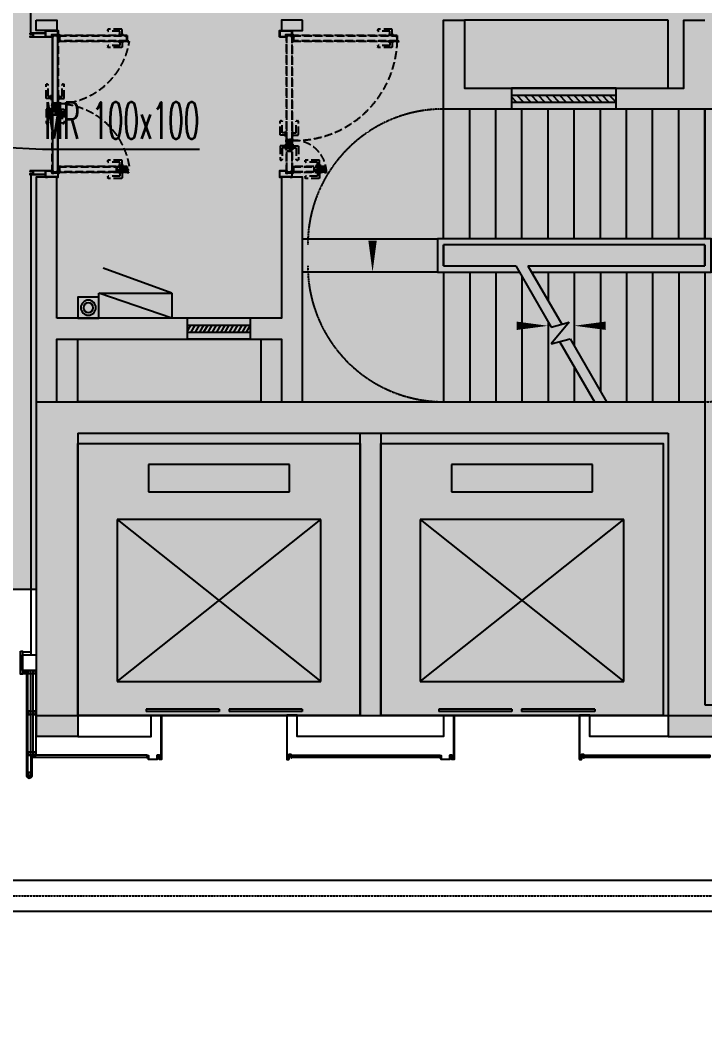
# Model space of a CAD drawing. Extents: x -284868 to 304789, y -137694 to 137894.
# Drawn here: x -67509 to -60957, y -98586 to -88938 of the extents above; entities that cross this region are included whole.
import ezdxf

# ---------------------------------------------------------------- set-up
doc = ezdxf.new("R2010")
doc.units = 0
doc.linetypes.add('DASH', pattern=[0.35, 0.25, -0.1])
doc.layers.get('0').update_dxf_attribs({"linetype": 'CONTINUOUS'})
for name, color, linetype in [('0-墙', 4, 'CONTINUOUS'), ('0-建筑柱体', 251, 'CONTINUOUS'), ('0-消防栓(给排水)', 9, 'CONTINUOUS'), ('0-电梯', 3, 'CONTINUOUS'), ('0-窗', 11, 'CONTINUOUS'), ('0-非设计区域', 251, 'CONTINUOUS'), ('1P-DOOR-门扇', 2, 'CONTINUOUS'), ('1P-DP-门套', 2, 'CONTINUOUS'), ('CABLETRAY', 4, 'CONTINUOUS'), ('CABLETRAY_DOTE', 5, 'DASH'), ('P-完成面', 42, 'CONTINUOUS'), ('P-平面楼梯', 3, 'CONTINUOUS'), ('P-门扇', 6, 'CONTINUOUS'), ('TEXT_照明_回路标注', 41, 'CONTINUOUS'), ('WIRE-照明', 130, 'CONTINUOUS')]:
    doc.layers.add(name, color=color, linetype=linetype)
doc.styles.add('HZ_e', font='simplex.shx', dxfattribs={"width": 0.8, "bigfont": 'hztxt.shx'})
pattern_1 = [(45, (-0.1692, 11.7), (-1.12253, 1.12253), []), (135, (-0.1692, 11.7), (-1.12253, -1.12253), [])]
pattern_2 = [(225, (0.1692, 38.3), (1.12253, -1.12253), []), (315, (0.1692, 38.3), (1.12253, 1.12253), [])]

# ---------------------------------------------------------------- blocks, each defined once
blk = doc.blocks.new('213r5467')
for p, q in [((-90909.2, -260063), (-90909.2, -260325.5)), ((-89559.2, -260063), (-90909.2, -260063)), ((-89559.2, -260325.5), (-89559.2, -260063)), ((-90909.2, -260325.5), (-89559.2, -260325.5)), ((-91209.2, -260588), (-91209.2, -262138)), ((-89259.2, -260588), (-91209.2, -260588)), ((-91209.2, -260588), (-89259.2, -262138)), ((-91209.2, -262138), (-89259.2, -260588)), ((-89259.2, -262138), (-89259.2, -260588)), ((-91209.2, -262138), (-89259.2, -262138))]:
    blk.add_line(p, q)
blk.add_lwpolyline([(-88884.2, -262463), (-91584.2, -262463), (-91584.2, -259863), (-88884.2, -259863), (-88884.2, -262463)])
blk = doc.blocks.new('sgASGHHHH')
for points in [[(-108645.8, -911224), (-109045.8, -910924), (-109045.8, -914124), (-108645.8, -914124)], [(-109045.8, -910924), (-108645.8, -911224), (-102995.8, -911224), (-102645.8, -910924)], [(-102645.8, -910924), (-102995.8, -911224), (-102995.8, -914124), (-102645.8, -913824)], [(-102645.8, -913824), (-102995.8, -914124), (-94145.8, -914124), (-94645.8, -913824)]]:
    blk.add_hatch(color=256).paths.add_polyline_path(points)
at = {"color": 4}
for p, q in [((-109045.8, -910924), (-109045.8, -914124)), ((-109045.8, -910924), (-102645.8, -910924)), ((-102645.8, -910924), (-102645.8, -913824)), ((-108645.8, -911224), (-108645.8, -914124)), ((-108645.8, -911224), (-102995.8, -911224)), ((-102995.8, -911224), (-102995.8, -914124)), ((-102645.8, -913824), (-94645.8, -913824)), ((-108645.8, -914124), (-109045.8, -914124)), ((-102995.8, -914124), (-94145.8, -914124))]:
    blk.add_line(p, q, dxfattribs=at)
blk = doc.blocks.new('A$C5B4E3DF6')
for p, q in [((0, 240), (-658.7, 476.9)), ((-700, 0), (-700, 240)), ((0, 0), (-700, 240)), ((-700, 240), (0, 240)), ((0, 240), (0, 0)), ((0, 0), (-700, 0))]:
    blk.add_line(p, q)
for points in [[(-700, 240), (-541.4, 498.1), (-398.1, 240)], [(-398.1, 240), (-239.5, 498.1), (-96.1, 240)], [(-700, 0), (-700, 240), (0, 0)]]:
    blk.add_solid(points)
blk = doc.blocks.new('A$C2E9C7AB1')
blk.add_lwpolyline([(-200, 0), (0, 0), (0, -200), (-200, -200)], close=True)
for radius in [72.3, 45.5]:
    blk.add_circle((-100, -100), radius)
blk = doc.blocks.new('A$C3F6147FC')
blk.add_blockref('A$C5B4E3DF6', (1300, 7700))
at = {"xscale": -1, "rotation": 270}
blk.add_blockref('A$C2E9C7AB1', (600, 7900), dxfattribs=at)
blk = doc.blocks.new('$WINLIB2D$00000039')
at = {"color": 0}
for points in [[(-0.5, 0.5), (-0.5, -0.5)], [(0.5, 0.5), (-0.5, 0.5)], [(0.5, -0.5), (0.5, 0.5)], [(-0.5, 0.1667), (0.5, 0.1667)], [(-0.3839, -0.1667), (-0.448, 0.1667)], [(-0.3159, -0.1667), (-0.38, 0.1667)], [(-0.2479, -0.1667), (-0.312, 0.1667)], [(-0.1799, -0.1667), (-0.244, 0.1667)], [(-0.1119, -0.1667), (-0.176, 0.1667)], [(-0.0439, -0.1667), (-0.108, 0.1667)], [(0.0241, -0.1667), (-0.04, 0.1667)], [(0.0921, -0.1667), (0.028, 0.1667)], [(0.16, -0.1667), (0.0959, 0.1667)], [(0.228, -0.1667), (0.1639, 0.1667)], [(0.296, -0.1667), (0.2319, 0.1667)], [(0.364, -0.1667), (0.2999, 0.1667)], [(0.432, -0.1667), (0.3679, 0.1667)], [(0.5, -0.1667), (0.4359, 0.1667)], [(-0.4519, -0.1667), (-0.5, 0.0836)], [(-0.5, -0.1667), (0.5, -0.1667)], [(0.5, -0.5), (-0.5, -0.5)]]:
    blk.add_lwpolyline(points, dxfattribs=at)
blk = doc.blocks.new('$DORLIB2D$00000127')
at = {"color": 0}
for points in [[(-0.5333, 0.7949), (-0.5333, 0.6904)], [(-0.0333, 0.7949), (-0.5333, 0.7949)], [(-0.0333, 0.7949), (-0.0333, 0.6904)], [(0.5333, 0.7949), (0.0333, 0.7949)], [(0.0333, 0.7949), (0.0333, 0.6904)], [(0.5333, 0.7949), (0.5333, 0.6904)], [(-0.0333, 0.6904), (-0.5333, 0.6904)], [(0.5333, 0.6904), (0.0333, 0.6904)], [(0.5, 0.5), (-0.5, 0.5)]]:
    blk.add_lwpolyline(points, dxfattribs=at)
blk = doc.blocks.new('A$C00a7c3ed')
for p, q in [((-3800, -1240), (-3800, 0)), ((-3550, -1240), (-3550, 0)), ((-3300, -1240), (-3300, 0)), ((-3050, -1240), (-3050, 0)), ((-2800, -1240), (-2800, 0)), ((-2550, -1240), (-2550, 0)), ((-2300, -1240), (-2300, 0)), ((-2050, -1240), (-2050, 0)), ((-1800, -1240), (-1800, 0)), ((-1550, -1240), (-1550, 0)), ((-1300, -1240), (-1300, 0)), ((-1300, 0), (-1300, -1240)), ((-3860, -1240), (-3860, -1560)), ((-1240, -1240), (-3860, -1240)), ((-1240, -1560), (-1240, -1240)), ((-1300, -1300), (-3800, -1300)), ((-3800, -1300), (-3800, -1500)), ((-1300, -1300), (-3800, -1300)), ((-3800, -1500), (-3800, -1300)), ((-1300, -1500), (-1300, -1300)), ((-1300, -1300), (-1300, -1500)), ((-3800, -1500), (-3108, -1500)), ((-3800, -1500), (-3108, -1500)), ((-3108, -1500), (-2769.9, -2085.6)), ((-2992.5, -1500), (-1300, -1500)), ((-2992.5, -1500), (-2669.9, -2058.8)), ((-2992.5, -1500), (-1300, -1500)), ((-3860, -1560), (-3073.4, -1560)), ((-3800, -1560), (-3800, -2800)), ((-3550, -1560), (-3550, -2800)), ((-3300, -1560), (-3300, -2800)), ((-3050, -1600.5), (-3050, -2800)), ((-2957.9, -1560), (-1240, -1560)), ((-2800, -1560), (-2800, -1833.5)), ((-2550, -1560), (-2550, -2266.5)), ((-2300, -1560), (-2300, -2699.5)), ((-2050, -1560), (-2050, -2800)), ((-1800, -1560), (-1800, -2800)), ((-1550, -1560), (-1550, -2800)), ((-1300, -1560), (-1300, -2800)), ((-1300, -1560), (-1300, -2800)), ((-2800, -2033.5), (-2800, -2800)), ((-2597.6, -2039.4), (-2770.5, -2245.5)), ((-2769.9, -2085.6), (-2597.6, -2039.4)), ((-2770.5, -2245.5), (-2590.1, -2197.1)), ((-2590.1, -2197.1), (-2242, -2800)), ((-2690.1, -2223.9), (-2357.5, -2800)), ((-2550, -2466.5), (-2550, -2800))]:
    blk.add_line(p, q)
at = {"linetype": 'DASH'}
for points in [[(-3800, 0, 0.414206), (-5100, -1300)], [(-1300, 0, -0.414214), (0, -1300)], [(-3800, -2800, -0.41422), (-5100, -1500)], [(-1300, -2800, 0.414214), (0, -1500)]]:
    blk.add_lwpolyline(points, format="xyb", dxfattribs=at)
for points in [[(-3925, -650, 0, 0, 0), (-604.2, -650, 0, 0, 0), (-604.2, -2072.6, 0, 0, 0), (-2550, -2072.6, 0, 80, 0), (-2250, -2072.6, 0, 0, 0)], [(-4480, -1147.5, 0, 0, 0), (-4480, -1560, 0, 80, 0), (-4480, -1260, 0, 0, 0)], [(-3925, -2073.2, 0, 0, 0), (-2800, -2073.2, 0, 80, 0), (-3100, -2073.2, 0, 0, 0)]]:
    blk.add_lwpolyline(points, format="xyseb")
for points in [[(-5150, -1240), (-3860, -1240), (-3860, -1560), (-5150, -1560)], [(-1240, -1240), (0, -1240), (0, -1560), (-1240, -1560)]]:
    blk.add_lwpolyline(points, close=True)
blk = doc.blocks.new('A$C611527F21')
h = blk.add_hatch(color=7)
h.dxf.hatch_style = 1
h.set_gradient(color1=(255, 255, 255), color2=(255, 255, 0), tint=1, name='CYLINDER')
h.paths.add_polyline_path([(1340, -405), (1340, -380), (1320, -380), (1320, -406), (1325, -410), (1335, -410)])
for points in [[(60, -375), (60, -405), (55, -405), (55, -400), (56.5, -400), (56.5, -403.5), (58.5, -403.5), (58.5, -373.5), (81.5, -373.5), (81.5, -418.5), (98.5, -418.5), (98.5, 0), (0, 0), (0, 1.5), (100, 1.5), (100, -420), (80, -420), (80, -375), (60, -375)], [(1438.5, -400), (1438.5, -403.5), (1436.5, -403.5), (1436.5, -383.5), (1423.5, -383.5), (1423.5, -418.5), (1341.5, -418.5), (1341.5, -378.5), (1318.5, -378.5), (1318.5, -418.5), (1301.5, -418.5), (1301.5, 0), (1400, 0), (1400, 1.5), (1300, 1.5), (1300, -420), (1320, -420), (1320, -380), (1340, -380), (1340, -420), (1425, -420), (1425, -385), (1435, -385), (1435, -405), (1440, -405), (1440, -400), (1438.5, -400)]]:
    blk.add_lwpolyline(points)
blk.add_lwpolyline([(1340, -405), (1340, -380), (1320, -380), (1320, -406), (1325, -410), (1335, -410)], close=True)
blk = doc.blocks.new('A$C612A7C51')
for p, q in [((0.2, 34.9), (2.5, 34.9)), ((0.2, 34.9), (0.2, -1.2)), ((2.5, 34.9), (2.5, -1.2)), ((0.2, -1.2), (0.6, -3.1))]:
    blk.add_line(p, q)
for centre, radius, start, end in [((1.4, -6.7), 5.62, 101.53696, 78.46304), ((1.4, -6.7), 3.75, 100.86771, 85.47503), ((3.5, -0.1), 3.43, 199.35235, 238.0625)]:
    blk.add_arc(centre, radius, start, end)
blk = doc.blocks.new('A$C46293241')
at = {"layer": '1P-DP-门套'}
h = blk.add_hatch(dxfattribs=at)
h.set_pattern_fill('ANSI37', color=8, scale=0.3, style=0)
h.set_pattern_definition([(45, (-55.7338, 55.9993), (-0.67352, 0.67352), []), (135, (-55.7338, 55.9993), (-0.67352, -0.67352), [])])
h.paths.add_polyline_path([(-44.4, 58), (-44.4, 56), (-55.7, 56), (-55.7, 58)])
h = blk.add_hatch(dxfattribs=at)
h.set_pattern_fill('ANSI37', color=8, scale=0.3, style=0)
h.set_pattern_definition([(45, (-40.75, 41.9725), (-0.67352, 0.67352), []), (135, (-40.75, 41.9725), (-0.67352, -0.67352), [])])
h.paths.add_polyline_path([(-38.7, 42), (-40.7, 42), (-40.7, 56.7), (-38.7, 56.7)])
at = {"layer": '1P-DP-门套', "color": 8}
for points in [[(-44.4, 58), (-44.4, 56), (-55.7, 56), (-55.7, 58)], [(-38.7, 42), (-40.7, 42), (-40.7, 56.7), (-38.7, 56.7)]]:
    blk.add_lwpolyline(points, close=True, dxfattribs=at)
at = {"layer": 'P-完成面'}
blk.add_lwpolyline([(-39.3, 40.1, 0.238815), (-38.7, 41.1), (-38.7, 58), (-60, 58), (-60, 120), (0, 120), (0, 100), (-1.2, 100), (-1.2, 118.8), (-58.8, 118.8), (-58.8, 59.2), (-37.5, 59.2), (-37.5, 40.5, -0.238815), (-38.1, 39.5), (-38.2, 39.4, 0.238815), (-38.7, 38.4), (-38.7, 1.2), (-1.2, 1.2), (-1.2, 20), (0, 20), (0, 0), (-39.9, 0), (-39.9, 39, -0.238815), (-39.4, 40), (-39.3, 40.1)], format="xyb", dxfattribs=at)
blk.add_lwpolyline([(-3.2, 113.6), (-1.2, 113.6), (-1.2, 5.6), (-3.2, 5.6)], close=True, dxfattribs=at)
blk = doc.blocks.new('A$C31043D8C')
at = {"layer": 'P-门扇', "color": 251, "linetype": 'DASH', "ltscale": 300}
for p, q in [((-25, 0), (-25, -6)), ((-25, 0), (25, 0)), ((25, 0), (25, -6)), ((-23, -8), (23, -8)), ((-10, -8), (-10, -55)), ((-5, -60), (122, -60)), ((10, -8), (10, -40)), ((10, -40), (122, -40)), ((127, -45), (127, -55))]:
    blk.add_line(p, q, dxfattribs=at)
for centre, radius, start, end in [((-23, -6), 2, 180, 270), ((-5, -55), 5, 180, 270), ((23, -6), 2, 270, 0), ((122, -45), 5, 0, 90), ((122, -55), 5, 270, 0)]:
    blk.add_arc(centre, radius, start, end, dxfattribs=at)
blk = doc.blocks.new('*U269')
at = {"layer": 'P-门扇', "linetype": 'DASH', "ltscale": 300}
h = blk.add_hatch(dxfattribs=at)
h.set_pattern_fill('ANSI37', color=251, scale=0.5, style=0)
h.set_pattern_definition(pattern_1)
h.paths.add_polyline_path([(2.3, 11.7), (2.3, 41.7), (-0.2, 41.7), (-0.2, 11.7)])
h = blk.add_hatch(dxfattribs=at)
h.set_pattern_fill('ANSI37', color=251, scale=0.2, style=0)
h.set_pattern_definition([(45, (657.35, 55.1438), (-0.449013, 0.449013), []), (135, (657.35, 55.1438), (-0.449013, -0.449013), [])])
h.paths.add_polyline_path([(657.4, 56), (669.3, 56), (669.3, 55.1), (657.4, 55.1)])
at = {"layer": 'P-门扇', "color": 251, "linetype": 'DASH', "ltscale": 300}
for points in [[(2.3, 11.7), (2.3, 41.7), (-0.2, 41.7), (-0.2, 11.7)], [(0.8, 54.2), (654.7, 54.2), (654.7, 51.2), (0.8, 51.2)], [(0.8, 3.8), (654.7, 3.8), (654.7, 0.8), (0.8, 0.8)], [(657.4, 56), (669.3, 56), (669.3, 55.1), (657.4, 55.1)]]:
    blk.add_lwpolyline(points, close=True, dxfattribs=at)
for points in [[(654.7, 57.6), (654.7, 0.8), (0.8, 0.8), (0.8, 10.8), (3.3, 10.8), (3.3, 24.1), (2.4, 24.1), (2.4, 11.6), (0, 11.6), (0, 0), (655.5, 0), (655.5, 56.8), (671.2, 56.8, 0.995191), (671.2, 57.6), (653.4, 57.6, 0.414214), (653.2, 57.4), (653.2, 55.2, -0.414214), (652.2, 54.2), (0.8, 54.2), (0.8, 42.5), (3.3, 42.5), (3.3, 24.2), (2.4, 24.2), (2.4, 41.8), (0, 41.8), (0, 55), (652.2, 55, 0.414214), (652.4, 55.2), (652.4, 57.4, -0.414214), (653.4, 58.4), (671.1, 58.4, -1), (671.2, 56), (657.4, 56), (657.4, 56.8)], [(6.5, 5), (19.8, 5), (19.8, 3.8), (19.8, 5), (6.5, 5, -0.414214), (6, 5.5), (6, 49.5, -0.414214), (6.5, 50), (19.8, 50), (19.8, 51.2), (6.5, 51.2, 0.414214), (4.8, 49.5), (4.8, 5.8, 0.414214), (6.8, 3.8), (19.8, 3.8)], [(651.4, 5), (638.2, 5), (638.2, 3.8), (638.2, 5), (651.4, 5, 0.414214), (652, 5.5), (652, 49.5, 0.414214), (651.4, 50), (638.2, 50), (638.2, 51.2), (651.4, 51.2, -0.414214), (653.2, 49.5), (653.2, 5.8, -0.414214), (651.1, 3.8), (638.2, 3.8)]]:
    blk.add_lwpolyline(points, format="xyb", dxfattribs=at)
at = {"layer": '1P-DOOR-门扇', "color": 8, "linetype": 'ByBlock', "rotation": 180}
blk.add_blockref('A$C31043D8C', (595.4, 55), dxfattribs=at)
at = {"layer": '1P-DOOR-门扇', "color": 8, "linetype": 'ByBlock', "xscale": -1}
blk.add_blockref('A$C31043D8C', (595.4, 0), dxfattribs=at)
blk = doc.blocks.new('*U270')
at = {"layer": 'P-门扇', "linetype": 'DASH', "ltscale": 300}
h = blk.add_hatch(dxfattribs=at)
h.set_pattern_fill('ANSI37', color=251, scale=0.5, style=0)
h.set_pattern_definition(pattern_1)
h.paths.add_polyline_path([(2.3, 11.7), (2.3, 41.7), (-0.2, 41.7), (-0.2, 11.7)])
h = blk.add_hatch(dxfattribs=at)
h.set_pattern_fill('ANSI37', color=251, scale=0.2, style=0)
h.set_pattern_definition([(45, (657.4896, 55.1438), (-0.449013, 0.449013), []), (135, (657.4896, 55.1438), (-0.449013, -0.449013), [])])
h.paths.add_polyline_path([(657.5, 56), (669.5, 56), (669.5, 55.1), (657.5, 55.1)])
at = {"layer": 'P-门扇', "color": 251, "linetype": 'DASH', "ltscale": 300}
for points in [[(2.3, 11.7), (2.3, 41.7), (-0.2, 41.7), (-0.2, 11.7)], [(0.8, 54.2), (654.8, 54.2), (654.8, 51.2), (0.8, 51.2)], [(0.8, 3.8), (654.8, 3.8), (654.8, 0.8), (0.8, 0.8)], [(657.5, 56), (669.5, 56), (669.5, 55.1), (657.5, 55.1)]]:
    blk.add_lwpolyline(points, close=True, dxfattribs=at)
for points in [[(654.8, 57.6), (654.8, 0.8), (0.8, 0.8), (0.8, 10.8), (3.3, 10.8), (3.3, 24.1), (2.4, 24.1), (2.4, 11.6), (0, 11.6), (0, 0), (655.6, 0), (655.6, 56.8), (671.3, 56.8, 0.995191), (671.3, 57.6), (653.5, 57.6, 0.414214), (653.3, 57.4), (653.3, 55.2, -0.414214), (652.3, 54.2), (0.8, 54.2), (0.8, 42.5), (3.3, 42.5), (3.3, 24.2), (2.4, 24.2), (2.4, 41.8), (0, 41.8), (0, 55), (652.3, 55, 0.414214), (652.5, 55.2), (652.5, 57.4, -0.414214), (653.5, 58.4), (671.3, 58.4, -1), (671.3, 56), (657.5, 56), (657.5, 56.8)], [(6.5, 5), (19.8, 5), (19.8, 3.8), (19.8, 5), (6.5, 5, -0.414214), (6, 5.5), (6, 49.5, -0.414214), (6.5, 50), (19.8, 50), (19.8, 51.2), (6.5, 51.2, 0.414214), (4.8, 49.5), (4.8, 5.8, 0.414214), (6.8, 3.8), (19.8, 3.8)], [(651.6, 5), (638.3, 5), (638.3, 3.8), (638.3, 5), (651.6, 5, 0.414214), (652.1, 5.5), (652.1, 49.5, 0.414214), (651.6, 50), (638.3, 50), (638.3, 51.2), (651.6, 51.2, -0.414214), (653.3, 49.5), (653.3, 5.8, -0.414214), (651.3, 3.8), (638.3, 3.8)]]:
    blk.add_lwpolyline(points, format="xyb", dxfattribs=at)
at = {"layer": '1P-DOOR-门扇', "color": 8, "linetype": 'ByBlock', "rotation": 180}
blk.add_blockref('A$C31043D8C', (595.6, 55), dxfattribs=at)
at = {"layer": '1P-DOOR-门扇', "color": 8, "linetype": 'ByBlock', "xscale": -1}
blk.add_blockref('A$C31043D8C', (595.6, 0), dxfattribs=at)
blk = doc.blocks.new('A$C0AC0499D')
at = {"layer": 'P-门扇', "color": 251, "linetype": 'DASH', "ltscale": 300}
for p, q in [((0, 6), (-12, 6)), ((-12, 4), (-12, 6)), ((-12, 4), (0, -6)), ((0, -10), (0, 10)), ((0, 10), (3, 10)), ((3, -10), (3, 10)), ((3, 8), (88, 8)), ((88, 8), (88, -8)), ((98.8, 0), (-13.9, 0)), ((-4, 0), (0, 0)), ((3, -10), (0, -10)), ((2, 0), (1.2, 0)), ((3, -8), (88, -8))]:
    blk.add_line(p, q, dxfattribs=at)
blk = doc.blocks.new('A$C6733057F')
at = {"layer": 'P-门扇', "color": 251, "linetype": 'DASH', "ltscale": 300}
blk.add_line((102.6, -21.2), (102.6, 21.2), dxfattribs=at)
for points in [[(3.5, 13.9), (102.6, 13.9), (102.6, -14.1), (3.5, -14.1)], [(3.5, 12.4), (101.1, 12.4), (101.1, -12.6), (3.5, -12.6)]]:
    blk.add_lwpolyline(points, dxfattribs=at)
at = {"layer": '1P-DOOR-门扇', "color": 8}
blk.add_blockref('A$C31043D8C', (60, -25), dxfattribs=at)
at = {"layer": 'P-门扇', "color": 251, "linetype": 'DASH', "ltscale": 300, "extrusion": (0, 0, -1), "zscale": -1, "rotation": 180}
blk.add_blockref('A$C0AC0499D', (0, 0), dxfattribs=at)
blk = doc.blocks.new('*U267')
at = {"layer": 'P-门扇', "linetype": 'DASH', "ltscale": 300}
h = blk.add_hatch(dxfattribs=at)
h.set_pattern_fill('ANSI37', color=251, scale=0.5, angle=180, style=0)
h.set_pattern_definition(pattern_2)
h.paths.add_polyline_path([(-2.3, 38.3), (-2.3, 8.3), (0.2, 8.3), (0.2, 38.3)])
h = blk.add_hatch(dxfattribs=at)
h.set_pattern_fill('ANSI37', color=251, scale=0.2, angle=180, style=0)
h.set_pattern_definition([(225, (-657.4896, -5.1438), (0.449013, -0.449013), []), (315, (-657.4896, -5.1438), (0.449013, 0.449013), [])])
h.paths.add_polyline_path([(-657.5, -6), (-669.5, -6), (-669.5, -5.1), (-657.5, -5.1)])
at = {"layer": 'P-门扇', "color": 251, "linetype": 'DASH', "ltscale": 300}
for points in [[(-654.8, -7.6), (-654.8, 49.2), (-0.8, 49.2), (-0.8, 39.2), (-3.3, 39.2), (-3.3, 25.9), (-2.4, 25.9), (-2.4, 38.4), (0, 38.4), (0, 50), (-655.6, 50), (-655.6, -6.8), (-671.3, -6.8, 0.995191), (-671.3, -7.6), (-653.5, -7.6, 0.414214), (-653.3, -7.4), (-653.3, -5.2, -0.414214), (-652.3, -4.2), (-0.8, -4.2), (-0.8, 7.5), (-3.3, 7.5), (-3.3, 25.8), (-2.4, 25.8), (-2.4, 8.2), (0, 8.2), (0, -5), (-652.3, -5, 0.414214), (-652.5, -5.2), (-652.5, -7.4, -0.414214), (-653.5, -8.4), (-671.3, -8.4, -1), (-671.3, -6), (-657.5, -6), (-657.5, -6.8)], [(-651.6, 45), (-638.3, 45), (-638.3, 46.2), (-638.3, 45), (-651.6, 45, 0.414214), (-652.1, 44.5), (-652.1, 0.5, 0.414214), (-651.6, 0), (-638.3, 0), (-638.3, -1.2), (-651.6, -1.2, -0.414214), (-653.3, 0.5), (-653.3, 44.2, -0.414214), (-651.3, 46.2), (-638.3, 46.2)], [(-6.5, 45), (-19.8, 45), (-19.8, 46.2), (-19.8, 45), (-6.5, 45, -0.414214), (-6, 44.5), (-6, 0.5, -0.414214), (-6.5, 0), (-19.8, 0), (-19.8, -1.2), (-6.5, -1.2, 0.414214), (-4.8, 0.5), (-4.8, 44.2, 0.414214), (-6.8, 46.2), (-19.8, 46.2)]]:
    blk.add_lwpolyline(points, format="xyb", dxfattribs=at)
for points in [[(-0.8, 46.2), (-654.8, 46.2), (-654.8, 49.2), (-0.8, 49.2)], [(-2.3, 38.3), (-2.3, 8.3), (0.2, 8.3), (0.2, 38.3)], [(-657.5, -6), (-669.5, -6), (-669.5, -5.1), (-657.5, -5.1)], [(-0.8, -4.2), (-654.8, -4.2), (-654.8, -1.2), (-0.8, -1.2)]]:
    blk.add_lwpolyline(points, close=True, dxfattribs=at)
at = {"layer": 'P-门扇', "color": 251, "linetype": 'DASH', "ltscale": 300, "extrusion": (0, 0, -1), "zscale": -1, "rotation": 180}
blk.add_blockref('A$C31043D8C', (595.6, 50), dxfattribs=at)
at = {"layer": 'P-门扇', "color": 251, "linetype": 'DASH', "ltscale": 300}
blk.add_blockref('A$C6733057F', (-655.6, 20), dxfattribs=at)
blk = doc.blocks.new('*U268')
at = {"layer": 'P-门扇', "linetype": 'DASH', "ltscale": 300}
h = blk.add_hatch(dxfattribs=at)
h.set_pattern_fill('ANSI37', color=251, scale=0.5, angle=180, style=0)
h.set_pattern_definition(pattern_2)
h.paths.add_polyline_path([(-2.3, 38.3), (-2.3, 8.3), (0.2, 8.3), (0.2, 38.3)])
h = blk.add_hatch(dxfattribs=at)
h.set_pattern_fill('ANSI37', color=251, scale=0.2, angle=180, style=0)
h.set_pattern_definition([(225, (-657.35, -5.1438), (0.449013, -0.449013), []), (315, (-657.35, -5.1438), (0.449013, 0.449013), [])])
h.paths.add_polyline_path([(-657.4, -6), (-669.3, -6), (-669.3, -5.1), (-657.4, -5.1)])
at = {"layer": 'P-门扇', "color": 251, "linetype": 'DASH', "ltscale": 300}
for points in [[(-654.7, -7.6), (-654.7, 49.2), (-0.8, 49.2), (-0.8, 39.2), (-3.3, 39.2), (-3.3, 25.9), (-2.4, 25.9), (-2.4, 38.4), (0, 38.4), (0, 50), (-655.5, 50), (-655.5, -6.8), (-671.2, -6.8, 0.995191), (-671.2, -7.6), (-653.4, -7.6, 0.414214), (-653.2, -7.4), (-653.2, -5.2, -0.414214), (-652.2, -4.2), (-0.8, -4.2), (-0.8, 7.5), (-3.3, 7.5), (-3.3, 25.8), (-2.4, 25.8), (-2.4, 8.2), (0, 8.2), (0, -5), (-652.2, -5, 0.414214), (-652.4, -5.2), (-652.4, -7.4, -0.414214), (-653.4, -8.4), (-671.1, -8.4, -1), (-671.2, -6), (-657.4, -6), (-657.4, -6.8)], [(-651.5, 45), (-638.2, 45), (-638.2, 46.2), (-638.2, 45), (-651.5, 45, 0.414214), (-652, 44.5), (-652, 0.5, 0.414214), (-651.5, 0), (-638.2, 0), (-638.2, -1.2), (-651.5, -1.2, -0.414214), (-653.2, 0.5), (-653.2, 44.2, -0.414214), (-651.2, 46.2), (-638.2, 46.2)], [(-6.5, 45), (-19.8, 45), (-19.8, 46.2), (-19.8, 45), (-6.5, 45, -0.414214), (-6, 44.5), (-6, 0.5, -0.414214), (-6.5, 0), (-19.8, 0), (-19.8, -1.2), (-6.5, -1.2, 0.414214), (-4.8, 0.5), (-4.8, 44.2, 0.414214), (-6.8, 46.2), (-19.8, 46.2)]]:
    blk.add_lwpolyline(points, format="xyb", dxfattribs=at)
for points in [[(-0.8, 46.2), (-654.7, 46.2), (-654.7, 49.2), (-0.8, 49.2)], [(-2.3, 38.3), (-2.3, 8.3), (0.2, 8.3), (0.2, 38.3)], [(-657.4, -6), (-669.3, -6), (-669.3, -5.1), (-657.4, -5.1)], [(-0.8, -4.2), (-654.7, -4.2), (-654.7, -1.2), (-0.8, -1.2)]]:
    blk.add_lwpolyline(points, close=True, dxfattribs=at)
at = {"layer": 'P-门扇', "color": 251, "linetype": 'DASH', "ltscale": 300, "extrusion": (0, 0, -1), "zscale": -1, "rotation": 180}
blk.add_blockref('A$C31043D8C', (595.5, 50), dxfattribs=at)
at = {"layer": 'P-门扇', "color": 251, "linetype": 'DASH', "ltscale": 300}
blk.add_blockref('A$C6733057F', (-655.5, 20), dxfattribs=at)
blk = doc.blocks.new('*U277')
at = {"layer": 'P-门扇', "linetype": 'DASH', "ltscale": 300}
h = blk.add_hatch(dxfattribs=at)
h.set_pattern_fill('ANSI37', color=251, scale=0.5, style=0)
h.set_pattern_definition(pattern_1)
h.paths.add_polyline_path([(2.3, 11.7), (2.3, 41.7), (-0.2, 41.7), (-0.2, 11.7)])
h = blk.add_hatch(dxfattribs=at)
h.set_pattern_fill('ANSI37', color=251, scale=0.2, style=0)
h.set_pattern_definition([(45, (1001.9, 55.1438), (-0.449013, 0.449013), []), (135, (1001.9, 55.1438), (-0.449013, -0.449013), [])])
h.paths.add_polyline_path([(1001.9, 56), (1013.9, 56), (1013.9, 55.1), (1001.9, 55.1)])
at = {"layer": 'P-门扇', "color": 251, "linetype": 'DASH', "ltscale": 300}
for points in [[(2.3, 11.7), (2.3, 41.7), (-0.2, 41.7), (-0.2, 11.7)], [(0.8, 54.2), (999.2, 54.2), (999.2, 51.2), (0.8, 51.2)], [(0.8, 3.8), (999.2, 3.8), (999.2, 0.8), (0.8, 0.8)], [(1001.9, 56), (1013.9, 56), (1013.9, 55.1), (1001.9, 55.1)]]:
    blk.add_lwpolyline(points, close=True, dxfattribs=at)
for points in [[(999.2, 57.6), (999.2, 0.8), (0.8, 0.8), (0.8, 10.8), (3.3, 10.8), (3.3, 24.1), (2.4, 24.1), (2.4, 11.6), (0, 11.6), (0, 0), (1000, 0), (1000, 56.8), (1015.7, 56.8, 0.995191), (1015.7, 57.6), (997.9, 57.6, 0.414214), (997.7, 57.4), (997.7, 55.2, -0.414214), (996.7, 54.2), (0.8, 54.2), (0.8, 42.5), (3.3, 42.5), (3.3, 24.2), (2.4, 24.2), (2.4, 41.8), (0, 41.8), (0, 55), (996.7, 55, 0.414214), (996.9, 55.2), (996.9, 57.4, -0.414214), (997.9, 58.4), (1015.7, 58.4, -1), (1015.7, 56), (1001.9, 56), (1001.9, 56.8)], [(6.5, 5), (19.8, 5), (19.8, 3.8), (19.8, 5), (6.5, 5, -0.414214), (6, 5.5), (6, 49.5, -0.414214), (6.5, 50), (19.8, 50), (19.8, 51.2), (6.5, 51.2, 0.414214), (4.8, 49.5), (4.8, 5.8, 0.414214), (6.8, 3.8), (19.8, 3.8)], [(996, 5), (982.7, 5), (982.7, 3.8), (982.7, 5), (996, 5, 0.414214), (996.5, 5.5), (996.5, 49.5, 0.414214), (996, 50), (982.7, 50), (982.7, 51.2), (996, 51.2, -0.414214), (997.7, 49.5), (997.7, 5.8, -0.414214), (995.7, 3.8), (982.7, 3.8)]]:
    blk.add_lwpolyline(points, format="xyb", dxfattribs=at)
at = {"layer": '1P-DOOR-门扇', "color": 8, "linetype": 'ByBlock', "rotation": 180}
blk.add_blockref('A$C31043D8C', (940, 55), dxfattribs=at)
at = {"layer": '1P-DOOR-门扇', "color": 8, "linetype": 'ByBlock', "xscale": -1}
blk.add_blockref('A$C31043D8C', (940, 0), dxfattribs=at)
blk = doc.blocks.new('*U278')
at = {"layer": 'P-门扇', "linetype": 'DASH', "ltscale": 300}
h = blk.add_hatch(dxfattribs=at)
h.set_pattern_fill('ANSI37', color=251, scale=0.5, style=0)
h.set_pattern_definition(pattern_1)
h.paths.add_polyline_path([(2.3, 11.7), (2.3, 41.7), (-0.2, 41.7), (-0.2, 11.7)])
h = blk.add_hatch(dxfattribs=at)
h.set_pattern_fill('ANSI37', color=251, scale=0.2, style=0)
h.set_pattern_definition([(45, (1007.4888, 55.1438), (-0.449013, 0.449013), []), (135, (1007.4888, 55.1438), (-0.449013, -0.449013), [])])
h.paths.add_polyline_path([(1007.5, 56), (1019.5, 56), (1019.5, 55.1), (1007.5, 55.1)])
at = {"layer": 'P-门扇', "color": 251, "linetype": 'DASH', "ltscale": 300}
for points in [[(2.3, 11.7), (2.3, 41.7), (-0.2, 41.7), (-0.2, 11.7)], [(0.8, 54.2), (1004.8, 54.2), (1004.8, 51.2), (0.8, 51.2)], [(0.8, 3.8), (1004.8, 3.8), (1004.8, 0.8), (0.8, 0.8)], [(1007.5, 56), (1019.5, 56), (1019.5, 55.1), (1007.5, 55.1)]]:
    blk.add_lwpolyline(points, close=True, dxfattribs=at)
for points in [[(1004.8, 57.6), (1004.8, 0.8), (0.8, 0.8), (0.8, 10.8), (3.3, 10.8), (3.3, 24.1), (2.4, 24.1), (2.4, 11.6), (0, 11.6), (0, 0), (1005.6, 0), (1005.6, 56.8), (1021.3, 56.8, 0.995191), (1021.3, 57.6), (1003.5, 57.6, 0.414214), (1003.3, 57.4), (1003.3, 55.2, -0.414214), (1002.3, 54.2), (0.8, 54.2), (0.8, 42.5), (3.3, 42.5), (3.3, 24.2), (2.4, 24.2), (2.4, 41.8), (0, 41.8), (0, 55), (1002.3, 55, 0.414214), (1002.5, 55.2), (1002.5, 57.4, -0.414214), (1003.5, 58.4), (1021.3, 58.4, -1), (1021.3, 56), (1007.5, 56), (1007.5, 56.8)], [(6.5, 5), (19.8, 5), (19.8, 3.8), (19.8, 5), (6.5, 5, -0.414214), (6, 5.5), (6, 49.5, -0.414214), (6.5, 50), (19.8, 50), (19.8, 51.2), (6.5, 51.2, 0.414214), (4.8, 49.5), (4.8, 5.8, 0.414214), (6.8, 3.8), (19.8, 3.8)], [(1001.6, 5), (988.3, 5), (988.3, 3.8), (988.3, 5), (1001.6, 5, 0.414214), (1002.1, 5.5), (1002.1, 49.5, 0.414214), (1001.6, 50), (988.3, 50), (988.3, 51.2), (1001.6, 51.2, -0.414214), (1003.3, 49.5), (1003.3, 5.8, -0.414214), (1001.3, 3.8), (988.3, 3.8)]]:
    blk.add_lwpolyline(points, format="xyb", dxfattribs=at)
at = {"layer": '1P-DOOR-门扇', "color": 8, "linetype": 'ByBlock', "rotation": 180}
blk.add_blockref('A$C31043D8C', (945.6, 55), dxfattribs=at)
at = {"layer": '1P-DOOR-门扇', "color": 8, "linetype": 'ByBlock', "xscale": -1}
blk.add_blockref('A$C31043D8C', (945.6, 0), dxfattribs=at)
blk = doc.blocks.new('*U279')
at = {"layer": 'P-门扇', "linetype": 'DASH', "ltscale": 300}
h = blk.add_hatch(dxfattribs=at)
h.set_pattern_fill('ANSI37', color=251, scale=0.5, angle=180, style=0)
h.set_pattern_definition(pattern_2)
h.paths.add_polyline_path([(-2.3, 38.3), (-2.3, 8.3), (0.2, 8.3), (0.2, 38.3)])
h = blk.add_hatch(dxfattribs=at)
h.set_pattern_fill('ANSI37', color=251, scale=0.2, angle=180, style=0)
h.set_pattern_definition([(225, (-307.4904, -5.1438), (0.449013, -0.449013), []), (315, (-307.4904, -5.1438), (0.449013, 0.449013), [])])
h.paths.add_polyline_path([(-307.5, -6), (-319.5, -6), (-319.5, -5.1), (-307.5, -5.1)])
at = {"layer": 'P-门扇', "color": 251, "linetype": 'DASH', "ltscale": 300}
for points in [[(-304.8, -7.6), (-304.8, 49.2), (-0.8, 49.2), (-0.8, 39.2), (-3.3, 39.2), (-3.3, 25.9), (-2.4, 25.9), (-2.4, 38.4), (0, 38.4), (0, 50), (-305.6, 50), (-305.6, -6.8), (-321.3, -6.8, 0.995191), (-321.3, -7.6), (-303.5, -7.6, 0.414214), (-303.3, -7.4), (-303.3, -5.2, -0.414214), (-302.3, -4.2), (-0.8, -4.2), (-0.8, 7.5), (-3.3, 7.5), (-3.3, 25.8), (-2.4, 25.8), (-2.4, 8.2), (0, 8.2), (0, -5), (-302.3, -5, 0.414214), (-302.5, -5.2), (-302.5, -7.4, -0.414214), (-303.5, -8.4), (-321.3, -8.4, -1), (-321.3, -6), (-307.5, -6), (-307.5, -6.8)], [(-301.6, 45), (-288.3, 45), (-288.3, 46.2), (-288.3, 45), (-301.6, 45, 0.414214), (-302.1, 44.5), (-302.1, 0.5, 0.414214), (-301.6, 0), (-288.3, 0), (-288.3, -1.2), (-301.6, -1.2, -0.414214), (-303.3, 0.5), (-303.3, 44.2, -0.414214), (-301.3, 46.2), (-288.3, 46.2)], [(-6.5, 45), (-19.8, 45), (-19.8, 46.2), (-19.8, 45), (-6.5, 45, -0.414214), (-6, 44.5), (-6, 0.5, -0.414214), (-6.5, 0), (-19.8, 0), (-19.8, -1.2), (-6.5, -1.2, 0.414214), (-4.8, 0.5), (-4.8, 44.2, 0.414214), (-6.8, 46.2), (-19.8, 46.2)]]:
    blk.add_lwpolyline(points, format="xyb", dxfattribs=at)
for points in [[(-0.8, 46.2), (-304.8, 46.2), (-304.8, 49.2), (-0.8, 49.2)], [(-2.3, 38.3), (-2.3, 8.3), (0.2, 8.3), (0.2, 38.3)], [(-307.5, -6), (-319.5, -6), (-319.5, -5.1), (-307.5, -5.1)], [(-0.8, -4.2), (-304.8, -4.2), (-304.8, -1.2), (-0.8, -1.2)]]:
    blk.add_lwpolyline(points, close=True, dxfattribs=at)
at = {"layer": 'P-门扇', "color": 251, "linetype": 'DASH', "ltscale": 300, "extrusion": (0, 0, -1), "zscale": -1, "rotation": 180}
blk.add_blockref('A$C31043D8C', (245.6, 50), dxfattribs=at)
at = {"layer": 'P-门扇', "color": 251, "linetype": 'DASH', "ltscale": 300}
blk.add_blockref('A$C6733057F', (-305.6, 20), dxfattribs=at)
blk = doc.blocks.new('*U276')
at = {"layer": 'P-门扇', "linetype": 'DASH', "ltscale": 300}
h = blk.add_hatch(dxfattribs=at)
h.set_pattern_fill('ANSI37', color=251, scale=0.5, angle=180, style=0)
h.set_pattern_definition(pattern_2)
h.paths.add_polyline_path([(-2.3, 38.3), (-2.3, 8.3), (0.2, 8.3), (0.2, 38.3)])
h = blk.add_hatch(dxfattribs=at)
h.set_pattern_fill('ANSI37', color=251, scale=0.2, angle=180, style=0)
h.set_pattern_definition([(225, (-307.9, -5.1438), (0.449013, -0.449013), []), (315, (-307.9, -5.1438), (0.449013, 0.449013), [])])
h.paths.add_polyline_path([(-307.9, -6), (-319.9, -6), (-319.9, -5.1), (-307.9, -5.1)])
at = {"layer": 'P-门扇', "color": 251, "linetype": 'DASH', "ltscale": 300}
for points in [[(-305.2, -7.6), (-305.2, 49.2), (-0.8, 49.2), (-0.8, 39.2), (-3.3, 39.2), (-3.3, 25.9), (-2.4, 25.9), (-2.4, 38.4), (0, 38.4), (0, 50), (-306, 50), (-306, -6.8), (-321.7, -6.8, 0.995191), (-321.7, -7.6), (-303.9, -7.6, 0.414214), (-303.7, -7.4), (-303.7, -5.2, -0.414214), (-302.7, -4.2), (-0.8, -4.2), (-0.8, 7.5), (-3.3, 7.5), (-3.3, 25.8), (-2.4, 25.8), (-2.4, 8.2), (0, 8.2), (0, -5), (-302.7, -5, 0.414214), (-302.9, -5.2), (-302.9, -7.4, -0.414214), (-303.9, -8.4), (-321.7, -8.4, -1), (-321.7, -6), (-307.9, -6), (-307.9, -6.8)], [(-302, 45), (-288.7, 45), (-288.7, 46.2), (-288.7, 45), (-302, 45, 0.414214), (-302.5, 44.5), (-302.5, 0.5, 0.414214), (-302, 0), (-288.7, 0), (-288.7, -1.2), (-302, -1.2, -0.414214), (-303.7, 0.5), (-303.7, 44.2, -0.414214), (-301.7, 46.2), (-288.7, 46.2)], [(-6.5, 45), (-19.8, 45), (-19.8, 46.2), (-19.8, 45), (-6.5, 45, -0.414214), (-6, 44.5), (-6, 0.5, -0.414214), (-6.5, 0), (-19.8, 0), (-19.8, -1.2), (-6.5, -1.2, 0.414214), (-4.8, 0.5), (-4.8, 44.2, 0.414214), (-6.8, 46.2), (-19.8, 46.2)]]:
    blk.add_lwpolyline(points, format="xyb", dxfattribs=at)
for points in [[(-0.8, 46.2), (-305.2, 46.2), (-305.2, 49.2), (-0.8, 49.2)], [(-2.3, 38.3), (-2.3, 8.3), (0.2, 8.3), (0.2, 38.3)], [(-307.9, -6), (-319.9, -6), (-319.9, -5.1), (-307.9, -5.1)], [(-0.8, -4.2), (-305.2, -4.2), (-305.2, -1.2), (-0.8, -1.2)]]:
    blk.add_lwpolyline(points, close=True, dxfattribs=at)
at = {"layer": 'P-门扇', "color": 251, "linetype": 'DASH', "ltscale": 300, "extrusion": (0, 0, -1), "zscale": -1, "rotation": 180}
blk.add_blockref('A$C31043D8C', (246, 50), dxfattribs=at)
at = {"layer": 'P-门扇', "color": 251, "linetype": 'DASH', "ltscale": 300}
blk.add_blockref('A$C6733057F', (-306, 20), dxfattribs=at)
blk = doc.blocks.new('A$Ccb2b344d')
at = {"layer": 'P-完成面', "color": 251}
for points in [[(0, 0), (30, 0), (30, 30), (0, 30)], [(2, 2), (28, 2), (28, 28), (2, 28)]]:
    blk.add_lwpolyline(points, close=True, dxfattribs=at)
blk = doc.blocks.new('A$C4DBE3E00')
at = {"layer": 'CABLETRAY'}
for p, q in [((-7123, -1674.9), (8943, -1674.9)), ((8943, -1974.9), (-7123, -1974.9))]:
    blk.add_line(p, q, dxfattribs=at)
at = {"layer": 'CABLETRAY_DOTE'}
blk.add_line((-7123, -1824.9), (8943, -1824.9), dxfattribs=at)

msp = doc.modelspace()

# ---------------------------------------------------------------- hatches: boundary and pattern name
at = {"layer": '0-非设计区域', "ltscale": 3}
h = msp.add_hatch(dxfattribs=at)
h.set_pattern_fill('ANGLE', color=256, scale=100)
h.set_pattern_definition([(0, (-492507.45, 278012.8), (0, 698.5), [508, -190.5]), (90, (-492507.45, 278012.8), (-698.5, 4e-14), [508, -190.5])])
h.paths.add_polyline_path([(-66856.6, -67385.8), (-66856.6, -75488.5), (-69156.6, -75488.5), (-69156.6, -94382), (-67356.6, -94382), (-67356.6, -95588.5), (-57756.6, -95588.5), (-57756.6, -99388.5), (-61306.6, -99388.5), (-61306.6, -99688.5), (-67356.6, -99688.5), (-67356.6, -103688.5), (-58356.6, -103688.5), (-58356.6, -106368.5), (-53056.6, -106368.5), (-53056.6, -117135.8), (-52206.6, -117135.8), (-52206.6, -118589), (-41206.1, -118589), (-41206.2, -65088), (-52206.6, -65088), (-52206.6, -67385.8), (-53706.6, -67385.8), (-53706.6, -65088.5), (-66206.6, -65088.5), (-66206.6, -67385.8)])

# ---------------------------------------------------------------- linework, layer by layer
at = {"layer": '0-墙'}
for points in [[(-67356.6, -88938.5), (-67156.6, -88938.5), (-67156.6, -89038.5), (-67356.6, -89038.5)], [(-64806.6, -88938.5), (-65006.6, -88938.5), (-65006.6, -89038.5), (-64806.6, -89038.5)], [(-66956.6, -95788.5), (-66256.6, -95788.5), (-66256.6, -95588.5), (-66956.6, -95588.5)], [(-61306.6, -95788.5), (-62056.6, -95788.5), (-62056.6, -95588.5), (-61306.6, -95588.5)]]:
    msp.add_lwpolyline(points, close=True, dxfattribs=at)
for points in [[(-59656.6, -89788.5), (-63456.6, -89788.5), (-63456.6, -88938.5), (-63256.6, -88938.5), (-63256.6, -89588.5), (-61156.6, -89588.5), (-61156.6, -88938.5), (-60956.6, -88938.5)], [(-67156.6, -91788.5), (-67156.6, -90438.5), (-67356.6, -90438.5), (-67356.6, -92588.5), (-67156.6, -92588.5), (-67156.6, -91988.5), (-65006.6, -91988.5), (-65006.6, -92588.5), (-64806.6, -92588.5), (-64806.6, -90438.5), (-65006.6, -90438.5), (-65006.6, -91788.5), (-67156.6, -91788.5)], [(-64056.6, -95588.5), (-63456.6, -95588.5), (-63456.6, -95788.5), (-64856.6, -95788.5), (-64856.6, -95588.5), (-64256.6, -95588.5), (-64256.6, -92888.5), (-64056.6, -92888.5), (-64056.6, -95588.5)]]:
    msp.add_lwpolyline(points, dxfattribs=at)
at = {"layer": '0-墙', "color": 251}
for points in [[(-61306.6, -88938.5), (-63256.6, -88938.5), (-63256.6, -89588.5), (-61306.6, -89588.5)], [(-66956.6, -91988.5), (-65206.6, -91988.5), (-65206.6, -92588.5), (-66956.6, -92588.5)]]:
    msp.add_lwpolyline(points, close=True, dxfattribs=at)
at = {"layer": '0-墙', "ltscale": 3}
msp.add_lwpolyline([(-67356.6, -95008.5), (-67356.6, -95158.5), (-67486.6, -95158.5), (-67486.6, -95008.5)], close=True, dxfattribs=at)
at = {"layer": '0-墙', "color": 251}
for points in [[(-63256.6, -89588.5), (-63256.6, -88938.5), (-63063.7, -89087.7), (-61306.6, -88938.5)], [(-66956.6, -92588.5), (-66956.6, -91988.5), (-66763.7, -92137.7), (-65206.6, -91988.5)]]:
    msp.add_solid(points, dxfattribs=at)
at = {"layer": '0-非设计区域', "ltscale": 3}
msp.add_lwpolyline([(-41206.1, -118589), (-41206.2, -65088), (-52206.6, -65088), (-52206.6, -67385.8), (-53706.6, -67385.8), (-53706.6, -65088.5), (-66206.6, -65088.5), (-66206.6, -67385.8), (-66856.6, -67385.8), (-66856.6, -75488.5), (-69156.6, -75488.5), (-69156.6, -94382), (-67356.6, -94382), (-67356.6, -95588.5), (-57756.6, -95588.5), (-57756.6, -99388.5)], dxfattribs=at)
at = {"layer": 'P-完成面'}
msp.add_line((-67486.6, -94978.5), (-67406.6, -94978.5), dxfattribs=at)
at = {"layer": 'P-完成面', "color": 251, "ltscale": 3}
msp.add_line((-67356.6, -95938.5), (-67356.6, -95188.5), dxfattribs=at)
at = {"layer": 'P-完成面'}
for points in [[(-67406.6, -89063.5), (-67406.6, -83838.5)], [(-67406.6, -90413.5), (-67406.6, -95008.5)], [(-67397.8, -95988.5), (-66293.1, -95988.5), (-66293.1, -95968.5), (-67397.8, -95968.5), (-67397.8, -95988.5)], [(-64915.1, -95988.5), (-64915.1, -95968.5), (-63493.1, -95968.5), (-63493.1, -95988.5)], [(-64915.1, -95988.5), (-63493.1, -95988.5), (-63493.1, -95982.5)], [(-62115.1, -95988.5), (-62115.1, -95968.5), (-60908.1, -95968.5), (-60908.1, -95988.5)], [(-62115.1, -95988.5), (-60908.1, -95988.5), (-60908.1, -95982.5)]]:
    msp.add_lwpolyline(points, dxfattribs=at)
for points in [[(-67416.6, -89063.5), (-67416.6, -89068.5), (-67386.6, -89068.5), (-67386.6, -89093.5), (-67416.6, -89093.5), (-67416.6, -89098.5), (-67266.6, -89098.5), (-67266.6, -89063.5)], [(-67415.1, -89065), (-67415.1, -89067), (-67385.1, -89067), (-67385.1, -89095), (-67415.1, -89095), (-67415.1, -89097), (-67268.1, -89097), (-67268.1, -89065)], [(-67266.6, -89098.5), (-67266.6, -89093.5), (-67266.6, -89093.5), (-67266.6, -89098.5)], [(-67416.6, -90378.5), (-67416.6, -90383.5), (-67386.6, -90383.5), (-67386.6, -90408.5), (-67416.6, -90408.5), (-67416.6, -90413.5), (-67266.6, -90413.5), (-67266.6, -90378.5)], [(-67415.1, -90380), (-67415.1, -90382), (-67385.1, -90382), (-67385.1, -90410), (-67415.1, -90410), (-67415.1, -90412), (-67268.1, -90412), (-67268.1, -90380)], [(-67506.6, -94973.5), (-67486.6, -94973.5), (-67486.6, -95193.5), (-67506.6, -95193.5)]]:
    msp.add_lwpolyline(points, close=True, dxfattribs=at)
at = {"layer": 'P-完成面', "color": 251}
msp.add_lwpolyline([(-67486.6, -95187.3), (-67445.4, -95187.3), (-67445.4, -96163.5, 0.414214), (-67421.6, -96187.3, 0.414214), (-67397.8, -96163.5), (-67397.8, -95968.5), (-67406.6, -95968.5), (-67406.6, -96163.5, -0.414214), (-67421.6, -96178.5, -0.414214), (-67436.6, -96163.5), (-67436.6, -95178.5), (-67486.6, -95178.5)], format="xyb", dxfattribs=at)
at = {"layer": 'P-完成面'}
msp.add_lwpolyline([(-67396.6, -95988.5), (-67396.6, -96163.5, -0.414214), (-67421.6, -96188.5), (-67421.6, -96188.5, -0.414214), (-67446.6, -96163.5), (-67446.6, -95188.5), (-67486.6, -95188.5)], format="xyb", dxfattribs=at)
at = {"layer": 'P-完成面', "color": 251, "ltscale": 3}
msp.add_lwpolyline([(-67406.6, -95188.5), (-67386.6, -95188.5), (-67386.6, -95938.5), (-67406.6, -95938.5)], close=True, dxfattribs=at)
at = {"layer": 'P-完成面', "color": 251}
for points in [[(-67406.6, -95548.5), (-67386.6, -95548.5), (-67386.6, -95578.5), (-67406.6, -95578.5)], [(-67406.6, -95938.5), (-67386.6, -95938.5), (-67386.6, -95968.5), (-67406.6, -95968.5)]]:
    msp.add_lwpolyline(points, close=True, dxfattribs=at)
at = {"layer": 'P-门扇', "color": 251, "linetype": 'DASH', "ltscale": 300}
for centre, radius, start, end in [((-64877.9, -89110.4), 978.5, 268.31694, 358.24949), ((-67164.6, -89028.4), 710.3, 271.4527, 350.72985), ((-67164.6, -90448.5), 710.3, 9.27015, 88.5473), ((-64889.4, -90400.5), 312.5, 1.23648, 93.1526)]:
    msp.add_arc(centre, radius, start, end, dxfattribs=at)
at = {"layer": 'TEXT_照明_回路标注'}
msp.add_lwpolyline([(-65793, -90176.8), (-67294.9, -90176.8), (-69577.2, -90061.2)], dxfattribs=at)

# ---------------------------------------------------------------- block references
at = {"layer": '0-建筑柱体'}
msp.add_blockref('sgASGHHHH', (41689.2, 818335.5), dxfattribs=at)
at = {"layer": '0-消防栓(给排水)', "color": 0}
msp.add_blockref('A$C3F6147FC', (-67356.6, -99488.5), dxfattribs=at)
at = {"layer": '0-电梯'}
for p in [(24627.5, 166874.6), (27527.5, 166874.6)]:
    msp.add_blockref('213r5467', p, dxfattribs=at)
at = {"layer": '0-窗', "yscale": -200}
for p, xscale, zscale, rotation in [((-62306.6, -89688.5), -1000, -1000, 180.0000000002448), ((-65606.6, -91888.5), 600, 600, 2.36222826168e-05)]:
    msp.add_blockref('$WINLIB2D$00000039', p, dxfattribs=dict(at, xscale=xscale, zscale=zscale, rotation=rotation))
at = {"layer": '0-非设计区域', "color": 1, "ltscale": 3}
for p in [(-67436.6, -95188.5), (-67386.6, -95188.5), (-67386.6, -95578.5), (-67386.6, -95968.5), (-67436.6, -96163.5)]:
    msp.add_blockref('A$Ccb2b344d', p, dxfattribs=at)
at = {"layer": 'P-完成面', "rotation": 90}
for p in [(-67146.6, -89038.5), (-64906.6, -89038.5)]:
    msp.add_blockref('A$C46293241', p, dxfattribs=at)
at = {"layer": 'P-完成面', "extrusion": (0, 0, -1), "zscale": -1, "rotation": 270}
for p in [(67146.6, -90438.5), (64906.6, -90438.5)]:
    msp.add_blockref('A$C46293241', p, dxfattribs=at)
at = {"layer": 'P-完成面', "color": 251}
for p in [(-67436.6, -95578.5), (-67436.6, -95968.5)]:
    msp.add_blockref('A$Ccb2b344d', p, dxfattribs=at)
at = {"layer": 'P-完成面', "xscale": -1}
for p in [(-64856.6, -95588.5), (-62056.6, -95588.5)]:
    msp.add_blockref('A$C611527F21', p, dxfattribs=at)
at = {"layer": 'P-平面楼梯', "ltscale": 3}
msp.add_blockref('A$C00a7c3ed', (-59656.6, -89788.5), dxfattribs=at)
at = {"layer": 'P-门扇', "color": 251, "linetype": 'DASH', "ltscale": 300, "xscale": -1}
for name, p, rotation in [('*U269', (-67139.9, -89085.2), 180), ('*U277', (-64899.9, -89085.2), 180), ('*U270', (-67146.6, -89081.4), 90), ('*U278', (-64906.6, -89081.4), 90), ('*U267', (-67151.6, -90395.6), 90), ('*U279', (-64911.6, -90395.6), 90)]:
    msp.add_blockref(name, p, dxfattribs=dict(at, rotation=rotation))
at = {"layer": 'P-门扇', "xscale": -1, "rotation": 90}
for p in [(-67146.6, -89078.2), (-64906.6, -89078.2)]:
    msp.add_blockref('A$C612A7C51', p, dxfattribs=at)
at = {"layer": 'P-门扇', "color": 251, "linetype": 'DASH', "ltscale": 300, "xscale": -1}
for name, p in [('*U268', (-67139.9, -90386.8)), ('*U276', (-64899.9, -90386.8))]:
    msp.add_blockref(name, p, dxfattribs=at)
at = {"layer": 'P-门扇', "rotation": 90}
for p in [(-67146.6, -90398.8), (-64906.6, -90398.8)]:
    msp.add_blockref('A$C612A7C51', p, dxfattribs=at)
at = {"layer": 'P-门扇', "xscale": 1400, "yscale": 200, "zscale": 1400}
for p in [(-65556.6, -95688.5), (-62756.6, -95688.5)]:
    msp.add_blockref('$DORLIB2D$00000127', p, dxfattribs=at)
at = {"layer": 'WIRE-照明'}
msp.add_blockref('A$C4DBE3E00', (-60956.6, -95488.5), dxfattribs=at)

# ---------------------------------------------------------------- texts
at = {"layer": 'TEXT_照明_回路标注', "style": 'HZ_e', "width": 0.5}
msp.add_text('MR 100x100', height=350, dxfattribs=at).set_placement((-67278.4, -90072.8, 0.1))

doc.saveas('drawing.dxf')
